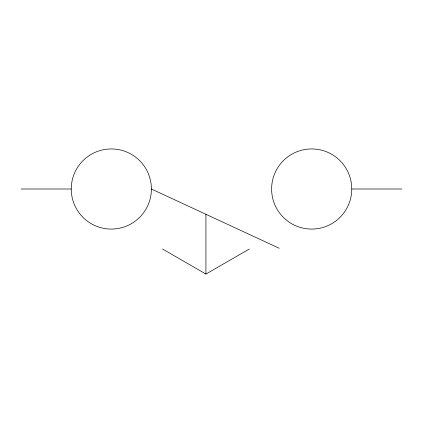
<?xml version="1.0" encoding="UTF-8"?>
<svg xmlns="http://www.w3.org/2000/svg" width="423" height="423" viewBox="0 0 423 423"><rect width="100%" height="100%" fill="white"/><g stroke="black" fill="none" stroke-linecap="round" stroke-linejoin="round"><path stroke-width="0.63" d="M162.543 249.02L205.927 274.067L249.306 249.02M21.15 189.007L71.244 189.007M351.756 189.007A40.074 40.074 0 0 0 291.648 154.305A40.074 40.074 0 0 0 291.648 223.714A40.074 40.074 0 0 0 351.756 189.007L401.85 189.007M151.392 189.007A40.074 40.074 0 0 1 91.278 223.714A40.074 40.074 0 0 1 91.278 154.305A40.074 40.074 0 0 1 151.392 189.007L279.196 248.259M205.927 214.292L205.927 274.067"/></g></svg>
